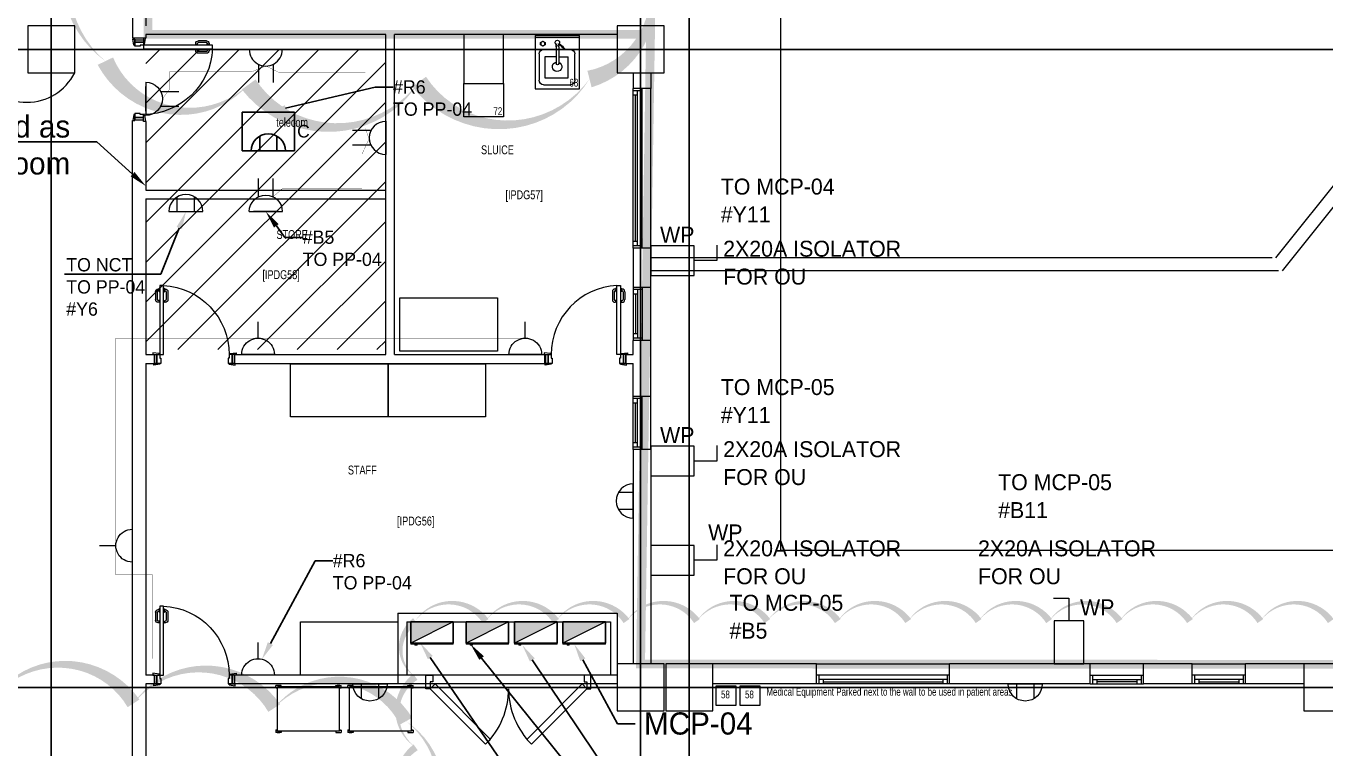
# Model space of a CAD drawing. Header units: metres. Extents: x 75097 to 220695, y -1557923 to -1361206.
# Drawn here: x 108078 to 122737, y -1455921 to -1447773 of the extents above; entities that cross this region are included whole.
import ezdxf
from ezdxf import colors
from ezdxf.entities.mleader import LeaderData, LeaderLine
from ezdxf.math import Vec2, Vec3

# ---------------------------------------------------------------- set-up
doc = ezdxf.new("R2010")
doc.units = ezdxf.units.M
doc.linetypes.add('DASHED2', pattern=[0.375, 0.25, -0.125])
doc.linetypes.add('Hidden 1_5', pattern=[0.0022, 0.0015, -0.0007])
doc.layers.get('0').update_dxf_attribs({"lineweight": 0})
for name, color, linetype, lineweight in [('A-100 - Copy$0$01-Ground Floor$0$RE.A-opening-wood-door', 8, 'Continuous', 0), ('A-100 - Copy$0$72_EGR_BASE_TEXT', 8, 'Continuous', 0), ('A-100 - Copy$0$Aluminum', 8, 'Continuous', 0), ('A-100 - Copy$0$Dims', 8, 'Continuous', 0), ('A-100 - Copy$0$Medical Equipment and Furniture', 8, 'Continuous', 0), ('A-100 - Copy$0$Medical Equipment and Furniture1', 8, 'Continuous', 5), ('A-100 - Copy$0$Proj', 8, 'Continuous', 0), ('A-100 - Copy$0$SANIT', 8, 'Continuous', 0), ('A-100 - Copy$0$Structure', 8, 'Continuous', 9), ('A-100 - Copy$0$Walls', 8, 'Continuous', 0), ('A-100 - Copy$0$Wooden Joinery', 8, 'Continuous', 0), ('A-DETL-GENF-3', 85, 'Hidden 1_5', 9), ('A-DETL-GENF-4', 85, 'Continuous', 9), ('E-ELEC-EQPM-2', 85, 'Continuous', 15)]:
    doc.layers.add(name, color=color, linetype=linetype, lineweight=lineweight)
for name, color, linetype in [('A-100 - Copy$0$axes', 8, 'Continuous'), ('A-100 - Copy$0$PD-VENT', 8, 'Continuous'), ('AMA-SO-POWER', 85, 'Continuous'), ('PD-VENT', 8, 'Continuous')]:
    doc.layers.add(name, color=color, linetype=linetype)
for name, color, linetype, lineweight, true_color in [('E-POWR', 7, 'Continuous', 9, 0x4e7e3e), ('E-POWR-IDEN _1-100_', 7, 'Continuous', 9, 0x4e7e3e), ('E-PW', 7, 'Continuous', 9, 0x4e7e3e), ('REV 01', 7, 'Continuous', 0, 0xe41b4d)]:
    doc.layers.add(name, color=color, linetype=linetype, lineweight=lineweight, true_color=true_color)
doc.styles.add('A-100 - Copy$0$X3G_ENTITY_257CFD', font='swisscl.ttf', dxfattribs={"height": 200})
doc.styles.add('A-100 - Copy$0$X3G_ENTITY_2587EA', font='swisscl.ttf', dxfattribs={"height": 200})
doc.styles.add('Arial', font='arial.ttf', dxfattribs={"height": 245.883234})
doc.styles.add('Optima_5', font='', dxfattribs={"height": 3.001645})
doc.styles.get("Standard").update_dxf_attribs({"font": 'GOTHIC.TTF'})
doc.styles.get('Optima_5').set_extended_font_data('Optima')

# ---------------------------------------------------------------- blocks, each defined once
blk = doc.blocks.new('NORMAL SOCKET')
at = {"layer": 'E-POWR'}
for p, q in [((0, 308), (0, 615)), ((-308, 0), (308, 0))]:
    blk.add_line(p, q, dxfattribs=at)
blk.add_ellipse((0, 0), major_axis=(33, 306), ratio=1, start_param=4.81904, end_param=7.960633, dxfattribs=at)
blk = doc.blocks.new('GI-041_dwg__U120-3902841-GI-041')
at = {"layer": 'E-POWR', "flags": 128}
blk.add_lwpolyline([(-0.1145, 0), (0.1145, 0), (0.1145, 0.1572), (-0.1145, 0.1572)], close=True, dxfattribs=at)
blk.add_lwpolyline([(0.2354, 0.1613), (0.2354, 0.0786), (0.1145, 0.0786)], dxfattribs=at)
blk = doc.blocks.new('E-C-M-Panel Board-Power-Face Hosted - SLP Three Phase-Surface Mounted-3090884-EP-FP103')
at = {"layer": 'A-DETL-GENF-3'}
blk.add_hatch(color=256, dxfattribs=at).paths.add_polyline_path([(-39.559, -31.138), (-39.559, -30.738), (-39.759, -30.738)], flags=0)
at = {"layer": 'A-DETL-GENF-4'}
for p, q in [((-39.559, -30.738), (-39.759, -30.738)), ((-39.759, -30.738), (-39.759, -31.138)), ((-39.759, -30.738), (-39.559, -30.738)), ((-39.559, -31.138), (-39.759, -30.738)), ((-39.559, -31.138), (-39.559, -30.738)), ((-39.559, -30.738), (-39.559, -31.138)), ((-39.759, -31.138), (-39.559, -31.138))]:
    blk.add_line(p, q, dxfattribs=at)
at = {"layer": 'E-ELEC-EQPM-2'}
for p, q in [((-39.779, -30.798), (-39.779, -30.778)), ((-39.769, -30.778), (-39.779, -30.778)), ((-39.769, -31.138), (-39.769, -30.738)), ((-39.759, -30.738), (-39.769, -30.738)), ((-39.759, -30.738), (-39.759, -31.138)), ((-39.759, -31.138), (-39.759, -30.738)), ((-39.559, -30.738), (-39.759, -30.738)), ((-39.559, -30.738), (-39.559, -31.138)), ((-39.779, -30.798), (-39.769, -30.798)), ((-39.769, -31.138), (-39.759, -31.138)), ((-39.559, -31.138), (-39.759, -31.138))]:
    blk.add_line(p, q, dxfattribs=at)
blk = doc.blocks.new('WALL OUTLET')
at = {"layer": 'E-POWR', "extrusion": (9.94399e-05, 4.90741e-07, 1)}
blk.add_line((-193, 0, 0), (193, 0, 0), dxfattribs=at)
blk.add_line((-193, 0, 0), (193, 0, 0), dxfattribs=at)
at = {"layer": 'E-POWR', "extrusion": (9.94399e-05, 4.90741e-07, 1), "elevation": 0}
for points in [[(-97, 0), (-97, 168)], [(97, 0), (97, 168)]]:
    blk.add_lwpolyline(points, dxfattribs=at)
at = {"layer": 'E-POWR', "extrusion": (9.94399e-05, 4.90741e-07, 1)}
blk.add_arc((0, 0, 0), 193, 359.9963, 179.9963, dxfattribs=at)
blk = doc.blocks.new('GI-041_dwg_E-SKT2-3902840-GI-041')
at = {"layer": 'E-POWR'}
blk.add_line((0.198, 0), (-0.198, 0), dxfattribs=at)
at = {"layer": 'E-PW'}
for p, q in [((-0.088, 0.177), (-0.088, 0.394)), ((0.088, 0.177), (0.088, 0.394)), ((-0.147, 0), (0.147, 0))]:
    blk.add_line(p, q, dxfattribs=at)
blk.add_arc((0, 0), 0.197, 0.0142, 180.0142, dxfattribs=at)
blk = doc.blocks.new('CEILING OUTLET')
at = {"layer": 'AMA-SO-POWER', "color": 85}
for p, q in [((-299, 434), (290, 440)), ((295, 3), (290, 440)), ((-295, -3), (-299, 434)), ((-295, -3), (295, 3)), ((-193, -2, 0), (193, 2, 0)), ((-193, -2), (193, 2))]:
    blk.add_line(p, q, dxfattribs=at)
for points in [[(-97, -1), (-98, 167)], [(97, 1), (95, 168)]]:
    blk.add_lwpolyline(points, dxfattribs=at)
blk.add_arc((0, 0), 193, 0.5693, 180.5693, dxfattribs=at)
at = {"layer": 'AMA-SO-POWER', "color": 85, "insert": (394, 297), "char_height": 142, "width": 169.34, "attachment_point": 2, "rotation": 0.5693, "line_spacing_factor": 0.938532, "style": 'Arial'}
blk.add_mtext('C', dxfattribs=at)
blk = doc.blocks.new('A-100 - Copy$0$HF13959B-P')
for p, q in [((0.042, 0.514), (-0.018, 0.514)), ((-0.018, 0.489), (-0.018, 0.514)), ((0, 0.489), (-0.018, 0.489)), ((0, 0.5), (0, 0)), ((0.7, 0.5), (0, 0.5)), ((0.042, 0.5), (0.042, 0.514)), ((0.658, 0.514), (0.718, 0.514)), ((0.658, 0.5), (0.658, 0.514)), ((0.7, 0.5), (0.7, 0)), ((0.7, 0.489), (0.718, 0.489)), ((0.718, 0.489), (0.718, 0.514)), ((0, 0.011), (-0.018, 0.011)), ((-0.018, 0.011), (-0.018, -0.014)), ((0.7, 0), (0, 0)), ((0.7, 0.011), (0.718, 0.011)), ((0.718, 0.011), (0.718, -0.014)), ((0.042, -0.014), (-0.018, -0.014)), ((0.042, 0), (0.042, -0.014)), ((0.658, 0), (0.658, -0.014)), ((0.658, -0.014), (0.718, -0.014))]:
    blk.add_line(p, q)
for centre, start, end in [((0.012, 0.426), 71.0754, 108.9246), ((0.012, 0.576), 251.0754, 262.6441), ((0.688, 0.426), 71.0754, 108.9246), ((0.688, 0.576), 277.3559, 288.9246), ((0.012, -0.076), 97.3559, 108.9246), ((0.688, -0.076), 71.0754, 82.6441), ((0.012, 0.074), 251.0754, 288.9246), ((0.688, 0.074), 251.0754, 288.9246)]:
    blk.add_arc(centre, 0.0925, start, end)
blk = doc.blocks.new('A-100 - Copy$0$WASHER  BEDPAN URINAL FLOOR TYPE')
at = {"layer": 'A-100 - Copy$0$Medical Equipment and Furniture1'}
for p, q in [((246.767, -230.261), (246.317, -230.261)), ((246.317, -230.261), (246.317, -230.636)), ((246.767, -230.636), (246.767, -230.261))]:
    blk.add_line(p, q, dxfattribs=at)
blk.add_lwpolyline([(246.317, -231.191), (246.317, -230.636), (246.767, -230.636), (246.767, -231.191), (246.317, -231.191)], dxfattribs=at)
blk = doc.blocks.new('A-100 - Copy$0$Slop Hopper')
at = {"layer": 'A-100 - Copy$0$SANIT'}
for p, q in [((1327.4, 1279.9), (1327.4, 1339.9)), ((1327.4, 1339.9), (1377.4, 1339.9)), ((1336.9, 1335.4), (1367.1, 1335.4)), ((1377.4, 1339.9), (1377.4, 1279.9)), ((1331.9, 1300.7), (1331.9, 1330.4)), ((1338.5, 1304), (1338.5, 1327.5)), ((1338.5, 1327.5), (1364.6, 1327.5)), ((1364.6, 1327.5), (1364.6, 1304)), ((1372.1, 1330.4), (1372.1, 1300.7)), ((1351.2, 1293.7), (1351.2, 1311.6)), ((1354.1, 1292.8), (1354.1, 1311.6)), ((1336.2, 1292.1), (1333.6, 1290.6)), ((1333.6, 1290.6), (1333.6, 1287.7)), ((1338.7, 1290.6), (1336.2, 1292.1)), ((1351.2, 1295.7), (1336.9, 1295.7)), ((1351.2, 1304), (1338.5, 1304)), ((1338.7, 1287.7), (1338.7, 1290.6)), ((1350.5, 1288.9), (1351.2, 1292.9)), ((1351.2, 1292.9), (1351.2, 1293.7)), ((1354.1, 1304), (1364.6, 1304)), ((1367.1, 1295.7), (1354.1, 1295.7)), ((1354.1, 1292.8), (1354.8, 1288.9)), ((1354.1, 1289.7), (1357.6, 1292.8)), ((1354.7, 1289), (1358.2, 1292.1)), ((1357.6, 1292.8), (1359.1, 1293.8)), ((1358.3, 1292.1), (1359.2, 1293.1)), ((1359.1, 1293.8), (1359.4, 1294)), ((1359.2, 1293.1), (1359.7, 1293.7)), ((1359.4, 1294), (1359.5, 1294.1)), ((1359.5, 1294.1), (1359.6, 1294.2)), ((1362, 1296.2), (1359.6, 1294.1)), ((1359.6, 1294.2), (1359.7, 1294.2)), ((1359.7, 1293.7), (1359.8, 1293.8)), ((1362.2, 1295.9), (1359.8, 1293.8)), ((1359.8, 1293.8), (1359.9, 1293.9)), ((1359.9, 1293.9), (1360, 1294)), ((1360, 1294), (1360, 1294)), ((1327.4, 1281.9), (1377.4, 1281.9)), ((1377.4, 1279.9), (1327.4, 1279.9)), ((1333.6, 1287.7), (1336.2, 1286.2)), ((1336.2, 1286.2), (1338.7, 1287.7))]:
    blk.add_line(p, q, dxfattribs=at)
blk.add_circle((1336.2, 1289.1), 2.3, dxfattribs=at)
for centre, radius, start, end in [((1336.9, 1330.4), 5, 89.9562, 179.9562), ((1367.1, 1330.4), 5, 0, 90), ((1352.3, 1315.2), 5.37, 289.1656, 257.5966), ((1352.6, 1311.6), 1.46, 359.85, 179.85), ((1336.9, 1300.7), 5, 179.9563, 269.9563), ((1352.6, 1287.7), 2.45, 100.5881, 79.4119), ((1352.6, 1292.8), 1.44, 179.0502, 359.0502), ((1362.1, 1296.1), 0.137, 39.4733, 129.4733), ((1362.1, 1296.1), 0.152, 310.9144, 40.9144), ((1367.1, 1300.7), 5, 270, 0)]:
    blk.add_arc(centre, radius, start, end, dxfattribs=at)
blk = doc.blocks.new('A-100 - Copy$0$A$C72370EFE')
at = {"layer": 'A-100 - Copy$0$Wooden Joinery'}
for p, q in [((-0.05, -0.07), (-0.05, -0.16)), ((-0.03, -0.07), (-0.03, -0.16)), ((-0.01, -0.04), (-0.02, -0.04)), ((-0.01, -0.06), (-0.02, -0.06)), ((-0.01, -0.03), (-0.01, -0.07)), ((0, -0.03), (-0.01, -0.03)), ((0, -0.07), (-0.01, -0.07)), ((0.04, -0.03), (0.05, -0.03)), ((0.04, -0.07), (0.05, -0.07)), ((0.05, -0.03), (0.05, -0.07)), ((0.05, -0.04), (0.06, -0.04)), ((0.05, -0.06), (0.06, -0.06)), ((0.07, -0.07), (0.07, -0.16)), ((0.09, -0.07), (0.09, -0.16)), ((-0.01, -0.17), (-0.02, -0.17)), ((-0.01, -0.19), (-0.02, -0.19)), ((-0.01, -0.17), (-0.01, -0.19)), ((0.05, -0.17), (0.06, -0.17)), ((0.05, -0.17), (0.05, -0.19)), ((0.05, -0.19), (0.06, -0.19))]:
    blk.add_line(p, q, dxfattribs=at)
for centre, radius, start, end in [((-0.02, -0.07), 0.03, 90, 180), ((-0.02, -0.07), 0.01, 90, 180), ((0.06, -0.07), 0.03, 0, 90), ((0.06, -0.07), 0.01, 0, 90), ((-0.02, -0.16), 0.03, 180, 270), ((-0.02, -0.16), 0.01, 180, 270), ((0.06, -0.16), 0.01, 270, 0), ((0.06, -0.16), 0.03, 270, 0)]:
    blk.add_arc(centre, radius, start, end, dxfattribs=at)
blk = doc.blocks.new('A-100 - Copy$0$A$C41DF7AD3')
at = {"layer": 'A-100 - Copy$0$Wooden Joinery', "elevation": 0}
for points in [[(820, 780), (820, 1559), (860, 1559), (860, 780)], [(70, 780), (70, 790), (0, 800), (0, 780)], [(870, 780), (870, 790), (940, 800), (940, 780)], [(80, 680), (80, 670), (10, 660), (10, 680)], [(860, 680), (860, 670), (930, 660), (930, 680)]]:
    blk.add_lwpolyline(points, close=True, dxfattribs=at)
for points in [[(45, 780), (45, 680), (20, 680), (20, 780), (45, 780)], [(45, 780), (80, 780), (80, 740), (90, 740), (90, 680), (45, 680), (45, 780)], [(895, 780), (860, 780), (860, 740), (850, 740), (850, 680), (895, 680), (895, 780)], [(895, 780), (895, 680), (920, 680), (920, 780), (895, 780)]]:
    blk.add_lwpolyline(points, dxfattribs=at)
at = {"layer": 'A-100 - Copy$0$Wooden Joinery'}
blk.add_arc((860, 780, 0), 780, 92.9397, 180, dxfattribs=at)
at = {"layer": 'A-100 - Copy$0$Wooden Joinery', "xscale": 999.9999999998856, "yscale": 999.9999999998856, "zscale": 999.9999999998856}
blk.add_blockref('A-100 - Copy$0$A$C72370EFE', (820, 1559, 0), dxfattribs=at)
blk = doc.blocks.new('A-100 - Copy$0$elec closet')
at = {"layer": 'A-100 - Copy$0$01-Ground Floor$0$RE.A-opening-wood-door', "linetype": 'ByBlock'}
for points in [[(-259, 1380), (-884, 755), (-830, 700), (-204, 1326)], [(259, 1380), (884, 755), (830, 700), (204, 1326)], [(-929, 755), (-929, 600), (-852, 600), (-852, 677), (-883, 677), (-883, 755)]]:
    blk.add_lwpolyline(points, close=True, dxfattribs=at)
for centre, start, end in [((-884, 755), 0, 44.9984), ((884, 755), 135.0016, 180)]:
    blk.add_arc(centre, 884, start, end, dxfattribs=at)
at = {"layer": 'A-100 - Copy$0$Dims'}
for points in [[(-1224, 700), (-929, 700)], [(-1224, 600), (-929, 600)], [(933, 700), (1250, 700)], [(933, 600), (1150, 600)]]:
    blk.add_lwpolyline(points, dxfattribs=at)
at = {"layer": 'A-100 - Copy$0$Walls'}
for p, q in [((-1224, -99), (-1224, 700)), ((-1150, 0), (-1150, 599)), ((1150, 0), (1150, 600)), ((1250, -99), (1250, 700)), ((1150, 0), (-1150, 0)), ((1250, -99), (-1224, -99))]:
    blk.add_line(p, q, dxfattribs=at)
blk.add_lwpolyline([(933, 755), (933, 600), (855, 600), (855, 677), (886, 677), (886, 755)], close=True, dxfattribs=at)
blk = doc.blocks.new('A-100 - Copy')
at = {"layer": 'A-100 - Copy$0$Aluminum'}
for p, q in [((114930.3, -1450279, 2.4), (114930.3, -1448479, 2.4)), ((115030.3, -1448504, 2.4), (114930.3, -1448504, 2.4)), ((114980.3, -1448554, 2.4), (114930.3, -1448554, 2.4)), ((114955.3, -1450204, 2.4), (114955.3, -1448554, 2.4)), ((114980.3, -1450254, 2.4), (114980.3, -1448504, 2.4)), ((115030.3, -1450279, 2.4), (115030.3, -1448479, 2.4)), ((114980.3, -1450204, 2.4), (114930.3, -1450204, 2.4)), ((115030.3, -1450254, 2.4), (114930.3, -1450254, 2.4)), ((114930.3, -1450722.7, 2.4), (114930.3, -1451322.7, 2.4)), ((115030.3, -1450747.7, 2.4), (114930.3, -1450747.7, 2.4)), ((114980.3, -1450747.7, 2.4), (114980.3, -1451297.7, 2.4)), ((115030.3, -1450722.7, 2.4), (115030.3, -1451322.7, 2.4)), ((114980.3, -1450797.7, 2.4), (114930.3, -1450797.7, 2.4)), ((114955.3, -1450797.7, 2.4), (114955.3, -1451247.7, 2.4)), ((114980.3, -1451247.7, 2.4), (114930.3, -1451247.7, 2.4)), ((115030.3, -1451297.7, 2.4), (114930.3, -1451297.7, 2.4)), ((114930.3, -1452552.7, 2.4), (114930.3, -1451952.7, 2.4)), ((115030.3, -1451977.7, 2.4), (114930.3, -1451977.7, 2.4)), ((114980.3, -1452027.7, 2.4), (114930.3, -1452027.7, 2.4)), ((114955.3, -1452477.7, 2.4), (114955.3, -1452027.7, 2.4)), ((114980.3, -1452527.7, 2.4), (114980.3, -1451977.7, 2.4)), ((115030.3, -1452552.7, 2.4), (115030.3, -1451952.7, 2.4)), ((114980.3, -1452477.7, 2.4), (114930.3, -1452477.7, 2.4)), ((115030.3, -1452527.7, 2.4), (114930.3, -1452527.7, 2.4)), ((118498.3, -1455097.7, 0), (116998.3, -1455097.7, 0)), ((117023.3, -1455097.7, 0), (117023.3, -1455197.7, 0)), ((118473.3, -1455147.7, 0), (117023.3, -1455147.7, 0)), ((117073.3, -1455147.7, 0), (117073.3, -1455197.7, 0)), ((118423.3, -1455147.7, 0), (118423.3, -1455197.7, 0)), ((118473.3, -1455097.7, 0), (118473.3, -1455197.7, 0)), ((120088.3, -1455097.7, -2.4), (120688.3, -1455097.7, -2.4)), ((120113.3, -1455097.7, -2.4), (120113.3, -1455197.7, -2.4)), ((120113.3, -1455147.7, -2.4), (120663.3, -1455147.7, -2.4)), ((120163.3, -1455147.7, -2.4), (120163.3, -1455197.7, -2.4)), ((120613.3, -1455147.7, -2.4), (120613.3, -1455197.7, -2.4)), ((120663.3, -1455097.7, -2.4), (120663.3, -1455197.7, -2.4)), ((121838.3, -1455097.7, -2.4), (121238.3, -1455097.7, -2.4)), ((121263.3, -1455097.7, -2.4), (121263.3, -1455197.7, -2.4)), ((121813.3, -1455147.7, -2.4), (121263.3, -1455147.7, -2.4)), ((121313.3, -1455147.7, -2.4), (121313.3, -1455197.7, -2.4)), ((121763.3, -1455147.7, -2.4), (121763.3, -1455197.7, -2.4)), ((121813.3, -1455097.7, -2.4), (121813.3, -1455197.7, -2.4)), ((118498.3, -1455197.7, 0), (116998.3, -1455197.7, 0)), ((117073.3, -1455172.7, 0), (118423.3, -1455172.7, 0)), ((120088.3, -1455197.7, -2.4), (120688.3, -1455197.7, -2.4)), ((120613.3, -1455172.7, -2.4), (120163.3, -1455172.7, -2.4)), ((121838.3, -1455197.7, -2.4), (121238.3, -1455197.7, -2.4)), ((121313.3, -1455172.7, -2.4), (121763.3, -1455172.7, -2.4))]:
    blk.add_line(p, q, dxfattribs=at)
at = {"layer": 'A-100 - Copy$0$axes'}
for p, q in [((108363.3, -1477297.4, 0), (108363.3, -1366691.8, 0)), ((115013.3, -1477297.4, 0), (115013.3, -1366771.9, 0)), ((115563.3, -1477297.4, 0), (115563.3, -1366771.9, 0)), ((115563.3, -1477297.4, 0), (115563.3, -1366771.9, 0)), ((181015.3, -1448037.7, 2.4), (83877.8, -1448037.7, 2.4)), ((215795, -1455237.7, 2.4), (83877.8, -1455237.7, 2.4))]:
    blk.add_line(p, q, dxfattribs=at)
at = {"layer": 'A-100 - Copy$0$Medical Equipment and Furniture', "elevation": 2.4}
for points in [[(113397.7, -1451442.5), (112297.7, -1451442.5), (112297.7, -1450842.5), (113397.7, -1450842.5)], [(112164.9, -1452184.5), (111064.9, -1452184.5), (111064.9, -1451584.5), (112164.9, -1451584.5)], [(113264.9, -1452184.5), (112164.9, -1452184.5), (112164.9, -1451584.5), (113264.9, -1451584.5)], [(112274.2, -1455098.4), (111174.2, -1455098.4), (111174.2, -1454498.4), (112274.2, -1454498.4)]]:
    blk.add_lwpolyline(points, close=True, dxfattribs=at)
at = {"layer": 'A-100 - Copy$0$Medical Equipment and Furniture', "elevation": 0}
for points in [[(115865.8, -1455219.5), (116087.8, -1455219.5), (116087.8, -1455441.5), (115865.8, -1455441.5), (115865.8, -1455219.5)], [(116136.5, -1455219.5), (116358.5, -1455219.5), (116358.5, -1455441.5), (116136.5, -1455441.5), (116136.5, -1455219.5)]]:
    blk.add_lwpolyline(points, dxfattribs=at)
at = {"layer": 'A-100 - Copy$0$Proj'}
for p, q in [((115130.3, -1450279, 2.4), (115130.3, -1448479, 2.4)), ((122183.3, -1450387.7, 0), (122983.3, -1449387.7, 0)), ((122255.4, -1450537.7, 0), (123055.4, -1449537.7, 0)), ((122140.3, -1450387.7, 2.4), (115130.3, -1450387.7, 2.4)), ((122212.4, -1450537.7, 2.4), (115130.3, -1450537.7, 2.4)), ((115130.3, -1451322.7, 2.4), (115130.3, -1450722.7, 2.4)), ((115130.3, -1452552.7, 2.4), (115130.3, -1451952.7, 2.4)), ((116998.3, -1454972.7, 0), (118498.3, -1454972.7, 0)), ((120688.3, -1454972.7), (120088.3, -1454972.7)), ((121238.3, -1454972.7), (121838.3, -1454972.7))]:
    blk.add_line(p, q, dxfattribs=at)
at = {"layer": 'A-100 - Copy$0$Proj', "elevation": 0}
blk.add_lwpolyline([(157571.2, -1442382.7), (157571.2, -1453692.7), (116594.6, -1453692.7), (116594.6, -1442382.7)], close=True, dxfattribs=at)
at = {"layer": 'A-100 - Copy$0$Structure'}
for points, elevation in [([(108098.3, -1448302.7), (108628.3, -1448302.7), (108628.3, -1447772.7), (108098.3, -1447772.7)], -2.4), ([(114748.3, -1448302.7), (115278.3, -1448302.7), (115278.3, -1447772.7), (114748.3, -1447772.7)], 2.4), ([(114748.3, -1455502.7), (115278.3, -1455502.7), (115278.3, -1454972.7), (114748.3, -1454972.7)], 2.4), ([(115298.3, -1455502.7), (115828.3, -1455502.7), (115828.3, -1454972.7), (115298.3, -1454972.7)], 2.4), ([(122498.3, -1455502.7), (123028.3, -1455502.7), (123028.3, -1454972.7), (122498.3, -1454972.7)], 0)]:
    blk.add_lwpolyline(points, close=True, dxfattribs=dict(at, elevation=elevation))
at = {"layer": 'A-100 - Copy$0$Walls'}
for p, q in [((109430.3, -1447910.1, 2.4), (109280.3, -1447910.1, 2.4)), ((112137.8, -1447867.7, 2.4), (109430.3, -1447867.7, 2.4)), ((112137.8, -1451480.2, 2.4), (112137.8, -1447867.7, 2.4)), ((114748.3, -1447867.7, 2.4), (112237.8, -1447867.7, 2.4)), ((112237.8, -1451480.2, 2.4), (112237.8, -1447867.7, 2.4)), ((114930.3, -1448302.7, 2.4), (114930.3, -1448479, 1.2)), ((115130.3, -1448302.7, 2.4), (115130.3, -1448479, 1.2)), ((115130.3, -1448479, 1.2), (114930.3, -1448479, 1.2)), ((109280.3, -1458274.2, 2.4), (109280.3, -1448840.1, 2.4)), ((109280.3, -1448840.1, 2.4), (109285.3, -1448840.1, 2.4)), ((109425.3, -1448850.1, 2.4), (109430.3, -1448850.1, 2.4)), ((115130.3, -1450279, 2.4), (114930.3, -1450279, 2.4)), ((114930.3, -1450279, 5), (114930.3, -1450722.7, -1.8)), ((115130.3, -1450722.7, 2.4), (115130.3, -1450279, -0.3)), ((115130.3, -1450722.7, 2.4), (114930.3, -1450722.7, 2.4)), ((115130.3, -1451322.7, 2.4), (114930.3, -1451322.7, 2.4)), ((114930.3, -1451480.2, 0), (114930.3, -1451322.7, 0)), ((115130.3, -1451952.7, 0), (115130.3, -1451322.7, 0)), ((109430.3, -1451480.2, 2.4), (109530.3, -1451480.2, 2.4)), ((110430.3, -1451480.2, 2.4), (112137.8, -1451480.2, 2.4)), ((112237.8, -1451480.2, 2.4), (113945.3, -1451480.2, 2.4)), ((114845.3, -1451480.2, 2.4), (114930.3, -1451480.2, 2.4)), ((109430.3, -1451580.2, 2.4), (109530.3, -1451580.2, 2.4)), ((110430.3, -1451580.2, 2.4), (113945.3, -1451580.2, 2.4)), ((114845.3, -1451580.2, 2.4), (114930.3, -1451580.2, 2.4)), ((114930.3, -1451952.7, 0), (114930.3, -1451580.2, 0)), ((115130.3, -1451952.7, 2.4), (114930.3, -1451952.7, 2.4)), ((114930.3, -1452552.7, 0), (114930.3, -1454972.7, 0)), ((115130.3, -1452552.7, 2.4), (114930.3, -1452552.7, 2.4)), ((115130.3, -1452552.7, 0), (115130.3, -1454972.7, 0)), ((116998.3, -1454972.7, 0), (115828.3, -1454972.7, 0)), ((115871.2, -1454972.7, 0), (115856.2, -1454972.7, 0)), ((116998.3, -1455197.7, 0), (116998.3, -1454972.7, 0)), ((120088.3, -1454972.7, 0), (118498.3, -1454972.7, 0)), ((118498.3, -1455197.7, 0), (118498.3, -1454972.7, 0)), ((120088.3, -1455197.7), (120088.3, -1454972.7)), ((121238.3, -1454972.7, 0), (120688.3, -1454972.7, 0)), ((120688.3, -1455197.7), (120688.3, -1454972.7)), ((121238.3, -1455197.7), (121238.3, -1454972.7)), ((122498.3, -1454972.7, 0), (121838.3, -1454972.7, 0)), ((121838.3, -1455197.7), (121838.3, -1454972.7)), ((109530.3, -1455097.7, 2.4), (109430.3, -1455097.7, 2.4)), ((114748.3, -1455097.7, 2.4), (110430.3, -1455097.7, 2.4)), ((109530.3, -1455197.7, 2.4), (109430.3, -1455197.7, 2.4)), ((114748.3, -1455197.7, 2.4), (110430.3, -1455197.7, 2.4)), ((116998.3, -1455197.7, 0), (115828.3, -1455197.7, 0)), ((120088.3, -1455197.7, 0), (118498.3, -1455197.7, 0)), ((121238.3, -1455197.7, 0), (120688.3, -1455197.7, 0)), ((122498.3, -1455197.7, 0), (121838.3, -1455197.7, 0))]:
    blk.add_line(p, q, dxfattribs=at)
at = {"layer": 'A-100 - Copy$0$Walls', "elevation": 2.4}
for points in [[(109280.3, -1445747.7), (109280.3, -1447910.1)], [(109430.3, -1445747.7), (109430.3, -1447772.7)], [(109430.3, -1447867.7), (109430.3, -1447910.1)], [(109430.3, -1448850.1), (109430.3, -1449623.9)], [(109430.3, -1449623.9), (112137.8, -1449623.9)], [(109430.3, -1449723.9), (112137.8, -1449723.9)], [(109430.3, -1449723.9), (109430.3, -1451480.2)], [(109530.3, -1451480.2), (109530.3, -1451580.2)], [(110430.3, -1451480.2), (110430.3, -1451580.2)], [(113930.3, -1451480.2), (113930.3, -1451580.2)], [(114845.3, -1451480.2), (114845.3, -1451580.2)], [(109430.3, -1451580.2), (109430.3, -1455097.7)], [(109530.3, -1455097.7), (109530.3, -1455197.7)], [(110430.3, -1455097.7), (110430.3, -1455197.7)], [(109430.3, -1455197.7), (109430.3, -1460822.7), (117962.1, -1460822.7)]]:
    blk.add_lwpolyline(points, dxfattribs=at)
at = {"layer": 'A-100 - Copy$0$Walls'}
blk.add_arc((108088.3, -1448027.7, -2.4), 606, 206.98792, 333.01208, dxfattribs=at)
at = {"layer": 'A-100 - Copy$0$Medical Equipment and Furniture'}
for name, p, xscale, yscale, zscale, rotation in [('A-100 - Copy$0$WASHER  BEDPAN URINAL FLOOR TYPE', (-133302.6, -1679054.8, 2.4), -999.9999999999983, 999.9999999999983, 1000, 179.9992000317731), ('A-100 - Copy$0$Slop Hopper', (100549, -1435081.2, 2.4), -10, 10, 10, 180), ('A-100 - Copy$0$HF13959B-P', (110915.3, -1455230.7, 0), -1000, 1000, 1000, 180), ('A-100 - Copy$0$HF13959B-P', (111730, -1455230.7, 0), -1000, 1000, 1000, 180)]:
    blk.add_blockref(name, p, dxfattribs=dict(at, xscale=xscale, yscale=yscale, zscale=zscale, rotation=rotation))
at = {"layer": 'A-100 - Copy$0$PD-VENT', "rotation": 180}
blk.add_blockref('A-100 - Copy$0$elec closet', (113524.2, -1454497.8, 2.4), dxfattribs=at)
at = {"layer": 'A-100 - Copy$0$Wooden Joinery', "xscale": -1, "rotation": 270}
blk.add_blockref('A-100 - Copy$0$A$C41DF7AD3', (108625.3, -1448850.1, 2.4), dxfattribs=at)
at = {"layer": 'A-100 - Copy$0$Wooden Joinery', "xscale": -1}
for p in [(110450.3, -1452260.2, 2.4), (110450.3, -1455877.7, 2.4)]:
    blk.add_blockref('A-100 - Copy$0$A$C41DF7AD3', p, dxfattribs=at)
at = {"layer": 'A-100 - Copy$0$Wooden Joinery'}
blk.add_blockref('A-100 - Copy$0$A$C41DF7AD3', (113925.3, -1452260.2, 2.4), dxfattribs=at)
at = {"layer": 'A-100 - Copy$0$72_EGR_BASE_TEXT', "char_height": 100, "attachment_point": 2, "style": 'A-100 - Copy$0$X3G_ENTITY_2587EA'}
for s, insert in [('telecom', (111081.6, -1448809.8, 2.4)), ('SLUICE', (113398.4, -1449119.9, 2.4)), ('[IPDG57]', (113700, -1449627.7, 2.4)), ('STORE', (111081.6, -1450076.4, 2.4)), ('[IPDG58]', (110957.3, -1450529.4, 2.4)), ('STAFF', (111873.2, -1452734, 2.4)), ('[IPDG56]', (112476.6, -1453309.3, 2.4))]:
    blk.add_mtext(s, dxfattribs=dict(at, insert=insert))
at = {"layer": 'A-100 - Copy$0$Medical Equipment and Furniture', "char_height": 87.47, "attachment_point": 2, "style": 'A-100 - Copy$0$X3G_ENTITY_257CFD'}
for s, insert in [('68', (114260.6, -1448368.7, 2.4)), ('72', (113402.9, -1448690, 2.4)), ('58', (115971, -1455272.8, 0)), ('58', (116241.7, -1455272.8, 0))]:
    blk.add_mtext(s, dxfattribs=dict(at, insert=insert))
at = {"layer": 'A-100 - Copy$0$Medical Equipment and Furniture', "insert": (117821.8, -1455242.9, 0), "char_height": 87.473, "width": 3260.537, "attachment_point": 2, "style": 'A-100 - Copy$0$X3G_ENTITY_257CFD'}
blk.add_mtext('Medical Equipment Parked next to the wall to be used in patient areas', dxfattribs=at)

msp = doc.modelspace()

# ---------------------------------------------------------------- hatches: boundary and pattern name
at = {"layer": 'E-POWR'}
h = msp.add_hatch(dxfattribs=at)
h.set_pattern_fill('ANSI31', color=85, scale=100)
h.paths.add_polyline_path([(109430.3, -1448037.7), (112137.8, -1448037.7), (112137.8, -1451425.2), (109430.3, -1451425.2)])

# ---------------------------------------------------------------- linework, layer by layer
at = {"layer": 'E-POWR', "color": 240, "linetype": 'DASHED2', "ltscale": 500, "true_color": 0xf10e52, "const_width": 100, "elevation": 0}
for points in [[(115314.3, -1421042.7), (122763.3, -1421042.7), (122643.3, -1429852.7), (109455, -1429732.3), (109455, -1447867.7), (115125.3, -1447867.7), (115013.3, -1454972.7), (147820.4, -1454991.2)], [(115125.3, -1447867.7), (115125.3, -1441102.7), (159446.3, -1441102.7)]]:
    msp.add_lwpolyline(points, dxfattribs=at)
at = {"layer": 'E-POWR', "const_width": 3, "elevation": 2.4}
for points in [[(110867.3, -1449700.4), (110972.1, -1449607), (111870.2, -1449607), (111870.2, -1449218.1), (111951.2, -1449045.6), (111907.8, -1448931.4), (111907.8, -1448300.9), (110942.8, -1448300.9), (110784.1, -1448224.6), (110621.6, -1448291.5), (109698.7, -1448291.5), (109698.7, -1448485.4), (109617.2, -1448595.3)], [(110696.9, -1451295.6), (109093.5, -1451295.6), (109093.5, -1453966), (109505, -1453966), (109505, -1454913.1), (110696.8, -1454913.1)], [(113712.6, -1451295.6), (110696.8, -1451295.6)]]:
    msp.add_lwpolyline(points, dxfattribs=at)

# ---------------------------------------------------------------- block references
at = {"color": 85, "xscale": 2127.341102341351, "yscale": 2127.341102341351, "zscale": 2127.341102341351}
for p in [(115373.9, -1450588.4, 2.4), (115373.9, -1452850.8, 0), (115373.9, -1453969.9, 0)]:
    msp.add_blockref('GI-041_dwg__U120-3902841-GI-041', p, dxfattribs=at)
at = {"color": 85, "xscale": 2127.341102341351, "yscale": 2127.341102341351, "zscale": 2127.341102341351, "rotation": 89.99999999978158}
msp.add_blockref('GI-041_dwg__U120-3902841-GI-041', (120014.7, -1454729.1, 0), dxfattribs=at)
at = {"layer": 'E-ELEC-EQPM-2', "color": 85, "xscale": 1200, "yscale": 1200, "zscale": 1200, "rotation": 89.99999999999999}
for p in [(75533.8, -1407026.4, 2.4), (76158.5, -1407026.4, 2.4), (76705.1, -1407026.4, 2.4), (77251.4, -1407026.4, 2.4)]:
    msp.add_blockref('E-C-M-Panel Board-Power-Face Hosted - SLP Three Phase-Surface Mounted-3090884-EP-FP103', p, dxfattribs=at)
at = {"layer": 'E-POWR', "color": 85, "extrusion": (0, 0, -1), "zscale": -947.6469886575185}
for p, xscale, yscale, rotation in [((-110784.1, -1448037.7, -2.4), -947.6469886575185, 947.6469886575186, 179.9996295191361), ((-109430.4, -1448595.3, -2.4), 947.6469886575185, 947.6469886575185, 90.00037048086394), ((-112137.8, -1449035.9, -2.4), -947.6469886575185, 947.6469886575185, 269.9996295191361), ((-110784.1, -1449867.7, -2.4), 947.6469886575185, 947.6469886575185, 0.0003704808639090678)]:
    msp.add_blockref('GI-041_dwg_E-SKT2-3902840-GI-041', p, dxfattribs=dict(at, xscale=xscale, yscale=yscale, rotation=rotation))
at = {"layer": 'E-POWR', "color": 85, "xscale": -0.6, "yscale": 0.6, "zscale": 0.6}
for p in [(110696.8, -1451480.2, 2.4), (113712.6, -1451480.2, 2.4), (110696.8, -1455097.7, 2.4)]:
    msp.add_blockref('NORMAL SOCKET', p, dxfattribs=at)
at = {"layer": 'E-POWR', "color": 85, "xscale": -0.6, "yscale": 0.6, "zscale": 0.6, "rotation": 90}
msp.add_blockref('NORMAL SOCKET', (109277.1, -1453637.7, 2.4), dxfattribs=at)
at = {"layer": 'PD-VENT', "color": 85, "extrusion": (9.94399e-05, 4.90741e-07, 1), "rotation": 359.4270027695287}
msp.add_blockref('CEILING OUTLET', (110812.4, -1449182.4, 10.3), dxfattribs=at)
at = {"layer": 'PD-VENT', "color": 85}
for p, rotation in [((109882.8, -1449867.7, 2.4), 359.9744984761872), ((114930.3, -1453133.6, 0), 89.98912088355468)]:
    msp.add_blockref('WALL OUTLET', p, dxfattribs=dict(at, rotation=rotation))
at = {"layer": 'PD-VENT', "color": 85, "xscale": -1, "rotation": 180.003743290953}
for p in [(111959.4, -1455197.7, 0), (119354, -1455197.7, 0)]:
    msp.add_blockref('WALL OUTLET', p, dxfattribs=at)

# ---------------------------------------------------------------- texts
at = {"layer": 'E-POWR-IDEN _1-100_', "attachment_point": 1, "rotation": 360, "line_spacing_factor": 1.047943, "style": 'Optima_5'}
for s, insert, char_height, width in [('TO MCP-04 \\P#Y11', (115918.2, -1449495.1, 4.7), 180.1, 2475.925), ('WP', (115233.4, -1450037.4, 2.4), 180.1, 3.637978807091713e-12), ('2X20A ISOLATOR\\PFOR OU', (115945.5, -1450196.3, 2.4), 180.099, 2475.925), ('TO MCP-05 \\P#Y11', (115918.2, -1451757.5, 2.4), 180.1, 2475.925), ('WP', (115233.4, -1452299.7), 180.1, 3.637978807091713e-12), ('2X20A ISOLATOR\\PFOR OU', (115945.5, -1452458.7, 0), 180.099, 2475.925), ('TO MCP-05 \\P#B11', (119047.9, -1452831.3), 180.1, 2475.925), ('WP', (115775.9, -1453398.3), 180.1, 3.637978807091713e-12), ('2X20A ISOLATOR\\PFOR OU', (115945.5, -1453577.8, 0), 180.099, 2475.925), ('2X20A ISOLATOR\\PFOR OU', (118821.4, -1453577.8, 0), 180.099, 2475.925), ('TO MCP-05 \\P#B5', (116016.3, -1454192.4, 2.4), 180.1, 2475.925), ('WP', (119972.3, -1454243.4), 180.1, 3.637978807091713e-12)]:
    msp.add_mtext(s, dxfattribs=dict(at, insert=insert, char_height=char_height, width=width))

# ---------------------------------------------------------------- leaders
at = {"layer": 'E-POWR'}
ml = msp.add_multileader_mtext('Standard', dxfattribs=at)
ml.set_content('#R6\\PTO PP-04', color=256)
ml.set_leader_properties()
ml.build(insert=Vec2(0, 0))
ml.multileader.update_dxf_attribs({"text_right_attachment_type": 6, "dogleg_length": 200, "arrow_head_size": 200})
ctx = ml.context
ctx.base_point, ctx.char_height, ctx.arrow_head_size, ctx.landing_gap_size, ctx.plane_origin = Vec3(112220.2, -1448462.8, 0), 150, 200, 0.09, Vec3(111590.9, -1451844.7, 0)
ctx.right_attachment = 6
notes = []
notes.append((ctx, [(0, (1, 1, 0), (112020.2, -1448462.8, 0), (1, 0), 200, [(0, [(110812.5, -1448745, 0)], 0, [])])]))
ctx.mtext.insert, ctx.mtext.flow_direction = Vec3(112220.3, -1448385.9, 0), 5
ml = msp.add_multileader_mtext('Standard', dxfattribs=at)
ml.set_content('to be used as telecom room', color=256)
ml.set_leader_properties()
ml.build(insert=Vec2(0, 0))
ml.multileader.update_dxf_attribs({"text_right_attachment_type": 6, "dogleg_length": 200, "arrow_head_size": 200})
ctx = ml.context
ctx.base_point, ctx.char_height, ctx.arrow_head_size, ctx.landing_gap_size, ctx.plane_origin = Vec3(106112.8, -1448909.1, -4.7), 250, 200, 100, Vec3(105842.5, -1449168, -4.7)
ctx.right_attachment, ctx.text_align_type = 6, 2
notes.append((ctx, [(1, (1, 1, 0), (108877.4, -1449081.7, -4.7), (-1, 0), 200, [(0, [(109430.3, -1449578.9, -4.7)], 0, [])])]))
ctx.mtext.insert, ctx.mtext.width, ctx.mtext.alignment, ctx.mtext.flow_direction = Vec3(108577.4, -1448781.7, -4.7), 2839.213, 3, 5
ml = msp.add_multileader_mtext('Standard', dxfattribs=at)
ml.set_content('TO NCT\\PTO PP-04\\P#Y6', color=256)
ml.set_leader_properties()
ml.build(insert=Vec2(0, 0))
ml.multileader.update_dxf_attribs({"text_right_attachment_type": 6, "dogleg_length": 200, "arrow_head_size": 200})
ctx = ml.context
ctx.base_point, ctx.char_height, ctx.arrow_head_size, ctx.landing_gap_size, ctx.plane_origin = Vec3(108532.4, -1450469.1), 150, 200, 0.09, Vec3(107867.9, -1453851)
ctx.right_attachment = 6
notes.append((ctx, [(1, (1, 1, 0), (109599.8, -1450572.2), (-1, 0), 200, [(0, [(109882.8, -1449867.7)], 0, [])])]))
ctx.mtext.insert, ctx.mtext.flow_direction = Vec3(108532.5, -1450392.2), 5
ml = msp.add_multileader_mtext('Standard', dxfattribs=at)
ml.set_content('#B5\\PTO PP-04', color=256)
ml.set_leader_properties()
ml.build(insert=Vec2(0, 0))
ml.multileader.update_dxf_attribs({"text_right_attachment_type": 6, "dogleg_length": 200, "arrow_head_size": 200})
ctx = ml.context
ctx.base_point, ctx.char_height, ctx.arrow_head_size, ctx.landing_gap_size, ctx.plane_origin = Vec3(111200.8, -1450158, 2.4), 150, 200, 0.09, Vec3(111562.5, -1452967.5, 2.4)
ctx.right_attachment = 6
notes.append((ctx, [(0, (1, 1, 0), (111000.8, -1450158, 2.4), (1, 0), 200, [(0, [(110784.1, -1449867.7, 2.4)], 0, [])])]))
ctx.mtext.insert, ctx.mtext.flow_direction = Vec3(111200.9, -1450081.2, 2.4), 5
ml = msp.add_multileader_mtext('Standard', dxfattribs=at)
ml.set_content('#R6\\PTO PP-04', color=256)
ml.set_leader_properties()
ml.build(insert=Vec2(0, 0))
ml.multileader.update_dxf_attribs({"text_right_attachment_type": 6, "dogleg_length": 200, "arrow_head_size": 200})
ctx = ml.context
ctx.base_point, ctx.char_height, ctx.arrow_head_size, ctx.landing_gap_size, ctx.plane_origin = Vec3(111540, -1453808.3, 2.4), 150, 200, 0.09, Vec3(111901.7, -1456590.4, 2.4)
ctx.right_attachment = 6
notes.append((ctx, [(0, (1, 1, 0), (111340, -1453808.3, 2.4), (1, 0), 200, [(0, [(110741.2, -1454918.5, 2.4)], 0, [])])]))
ctx.mtext.insert, ctx.mtext.flow_direction = Vec3(111540.1, -1453731.4, 2.4), 5
ml = msp.add_multileader_mtext('Standard', dxfattribs=at)
ml.set_content('UPP-04', color=256)
ml.set_leader_properties()
ml.build(insert=Vec2(0, 0))
ml.multileader.update_dxf_attribs({"text_right_attachment_type": 6, "dogleg_length": 200, "arrow_head_size": 200})
ctx = ml.context
ctx.base_point, ctx.char_height, ctx.arrow_head_size, ctx.landing_gap_size, ctx.plane_origin = Vec3(114385.4, -1457148.5, 2.4), 250, 200, 100, Vec3(113659.3, -1454910.9, 2.4)
ctx.right_attachment = 6
notes.append((ctx, [(0, (1, 1, 0), (114185.4, -1457148.5, 2.4), (1, 0), 200, [(0, [(112527.5, -1454735.6, 2.4)], 0, [])])]))
ctx.mtext.insert, ctx.mtext.width, ctx.mtext.flow_direction = Vec3(114485.4, -1457020.4, 2.4), 868.262, 5
ml = msp.add_multileader_mtext('Standard', dxfattribs=at)
ml.set_content('LP-04', color=256)
ml.set_leader_properties()
ml.build(insert=Vec2(0, 0))
ml.multileader.update_dxf_attribs({"text_right_attachment_type": 6, "dogleg_length": 200, "arrow_head_size": 200})
ctx = ml.context
ctx.base_point, ctx.char_height, ctx.arrow_head_size, ctx.landing_gap_size, ctx.plane_origin = Vec3(114952.3, -1456809.5, 2.4), 250, 200, 100, Vec3(114226.3, -1454925.1, 2.4)
ctx.right_attachment = 6
notes.append((ctx, [(0, (1, 1, 0), (114752.3, -1456809.5, 2.4), (1, 0), 200, [(0, [(113094.4, -1454749.8, 2.4)], 0, [])])]))
ctx.mtext.insert, ctx.mtext.width, ctx.mtext.flow_direction = Vec3(115052.3, -1456681.4, 2.4), 868.262, 5
ml = msp.add_multileader_mtext('Standard', dxfattribs=at)
ml.set_content('PP-04', color=256)
ml.set_leader_properties()
ml.build(insert=Vec2(0, 0))
ml.multileader.update_dxf_attribs({"text_right_attachment_type": 6, "dogleg_length": 200, "arrow_head_size": 200})
ctx = ml.context
ctx.base_point, ctx.char_height, ctx.arrow_head_size, ctx.landing_gap_size, ctx.plane_origin = Vec3(114960.3, -1456366.3, 2.4), 250, 200, 100, Vec3(114226.3, -1454598.3, 2.4)
ctx.right_attachment = 6
notes.append((ctx, [(0, (1, 1, 0), (114760.3, -1456366.3, 2.4), (1, 0), 200, [(0, [(113680.4, -1454761.8, 2.4)], 0, [])])]))
ctx.mtext.insert, ctx.mtext.width, ctx.mtext.flow_direction = Vec3(115060.3, -1456238.2, 2.4), 913.96, 5
ml = msp.add_multileader_mtext('Standard', dxfattribs=at)
ml.set_content('MCP-04', color=256)
ml.set_leader_properties()
ml.build(insert=Vec2(0, 0))
ml.multileader.update_dxf_attribs({"text_right_attachment_type": 6, "dogleg_length": 200, "arrow_head_size": 200})
ctx = ml.context
ctx.base_point, ctx.char_height, ctx.arrow_head_size, ctx.landing_gap_size, ctx.plane_origin = Vec3(114952.3, -1455647.6, 2.4), 250, 200, 100, Vec3(114250.4, -1454249.4, 2.4)
ctx.right_attachment = 6
notes.append((ctx, [(0, (1, 1, 0), (114752.3, -1455647.6, 2.4), (1, 0), 200, [(0, [(114266.3, -1454749.8, 2.4)], 0, [])])]))
ctx.mtext.insert, ctx.mtext.width, ctx.mtext.flow_direction = Vec3(115052.3, -1455519.4, 2.4), 1332.272, 5
for ctx, leaders in notes:
    for number, flags, end, landing, length, lines in leaders:
        leader = LeaderData()
        leader.index, (leader.has_last_leader_line, leader.has_dogleg_vector, leader.attachment_direction) = number, flags
        leader.last_leader_point, leader.dogleg_vector, leader.dogleg_length = Vec3(end), Vec3(landing), length
        for number, points, colour, breaks in lines:
            line = LeaderLine()
            line.index, line.vertices, line.color, line.breaks = number, Vec3.list(points), colors.encode_raw_color(colour), breaks
            leader.lines.append(line)
        ctx.leaders.append(leader)

# ---------------------------------------------------------------- next in the draw order: block references
msp.add_blockref('A-100 - Copy', (0, 0))

# ---------------------------------------------------------------- next in the draw order: linework, layer by layer
at = {"layer": 'REV 01', "color": 3, "elevation": -2.4}
msp.add_lwpolyline([(109329.6, -1441683.3, 0, 192.3, -0.5205671), (111248.8, -1441562.7, 0, 192.3, -0.5205671), (113168.1, -1441442.1, 0, 192.3, -0.5205671), (115087.3, -1441321.4, 0, 192.3, -0.5205671), (115156.8, -1443084.5, 0, 192.3, -0.5205671), (115071, -1445005.6, 0, 192.3, -0.5205671), (114985.3, -1446926.7, 0, 192.3, -0.5205671), (114437.2, -1448371.9, 0, 192.3, -0.5205671), (112514.4, -1448402.3, 0, 192.3, -0.5205671), (110591.6, -1448432.7, 0, 192.3, -0.5205671), (108974, -1448169.5, 0, 192.3, -0.5205671), (109079.3, -1446249.4, 0, 192.3, -0.5205671), (109184.6, -1444329.3, 0, 192.3, -0.5205671)], format="xyseb", close=True, dxfattribs=at)
at = {"layer": 'REV 01', "color": 3}
for points, elevation in [([(112478.2, -1456708.2, 0, 79.5, -0.5205671), (112475.3, -1455913.4, 0, 79.5, -0.5205671), (112472.5, -1455118.6, 0, 79.5, -0.5205671), (112470.3, -1454488.3, 0, 79.5, -0.5205671), (113265.1, -1454488.3, 0, 79.5, -0.5205671), (114059.9, -1454488.3, 0, 79.5, -0.5205671), (114854.7, -1454488.3, 0, 79.5, -0.5205671), (115649.4, -1454488.3, 0, 79.5, -0.5205671), (116444.2, -1454488.3, 0, 79.5, -0.5205671), (117239, -1454488.3, 0, 79.5, -0.5205671), (118033.8, -1454488.3, 0, 79.5, -0.5205671), (118828.6, -1454488.3, 0, 79.5, -0.5205671), (119623.4, -1454488.3, 0, 79.5, -0.5205671), (120418.2, -1454488.3, 0, 79.5, -0.5205671), (121212.9, -1454488.3, 0, 79.5, -0.5205671), (122007.7, -1454488.3, 0, 79.5, -0.5205671), (122802.5, -1454488.3, 0, 79.5, -0.5205671)], 0), ([(107704.7, -1455364, 0, 158.9, -0.5205671), (109292.4, -1455417, 0, 158.9, -0.5205671), (110880.1, -1455470, 0, 158.9, -0.5205671), (112367.3, -1455618.1, 0, 158.9, -0.5205671), (112331.7, -1457206.3, 0, 158.9, -0.5205671), (112296, -1458794.5, 0, 158.9, -0.5205671), (112260.4, -1460382.7, 0, 158.9, -0.5205671), (112224.8, -1461970.9, 0, 158.9, -0.5205671), (112189.1, -1463559.1, 0, 158.9, -0.5205671), (112153.5, -1465147.3, 0, 158.9, -0.5205671), (110669.9, -1465182, 0, 158.9, -0.5205671), (109083.2, -1465106.1, 0, 158.9, -0.5205671), (107496.4, -1465030.2, 0, 158.9, -0.5205671)], -2.4)]:
    msp.add_lwpolyline(points, format="xyseb", dxfattribs=dict(at, elevation=elevation))

doc.saveas('drawing.dxf')
